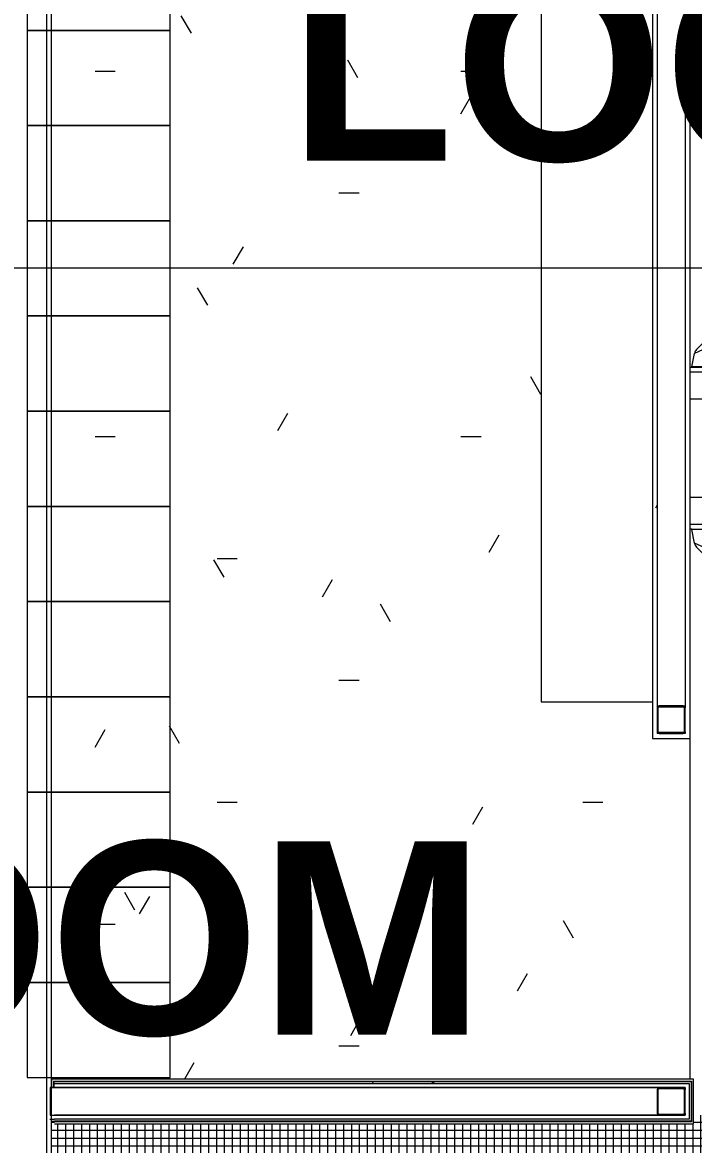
# Model space of a CAD drawing. Header units: inches. Extents: x 25369 to 33163, y -23509 to -20274.
# Drawn here: x 31235.3 to 31319.8, y -22699.1 to -22557.7 of the extents above; entities that cross this region are included whole.
import ezdxf

# ---------------------------------------------------------------- set-up
doc = ezdxf.new("R2010")
doc.units = ezdxf.units.IN
doc.header["$MEASUREMENT"] = 0
for name, color, linetype, lineweight in [('A-FLOR', 192, 'Continuous', 13), ('A-FLOR-PATT', 8, 'Continuous', 13), ('A-WALL', 113, 'Continuous', 13), ('A-WALL-PATT', 111, 'Continuous', 25), ('G-ANNO-SYMB', 111, 'Continuous', 9), ('I-FURN', 30, 'Continuous', 13), ('I-WALL', 2, 'Continuous', 13), ('M-AREA-IDEN', 171, 'Continuous', 9), ('Q-SPCQ', 91, 'Continuous', 13), ('S-COLS', 52, 'Continuous', 13)]:
    doc.layers.add(name, color=color, linetype=linetype, lineweight=lineweight)
doc.styles.add('Arial_B', font='arialbd.ttf', dxfattribs={"height": 24.354149})
pattern_1 = [(0, (5931.104, 0), (61.44, 15.36), [2.534, -43.546, 2.534, -43.546, -245.76]), (0, (5931.104, 0), (61.44, 15.36), [-92.16, 2.534, -89.626, 2.534, -43.546, -107.52]), (0, (5931.104, 0), (61.44, 15.36), [-230.4, 2.534, -28.186, 2.534, -74.266]), (120, (5954.144, 7.68), (-44.02215, 45.528601), [2.534, -43.546, 2.534, -43.546, -245.76]), (120, (5954.144, 7.68), (-44.02215, 45.528601), [-92.16, 2.534, -89.626, 2.534, -43.546, -107.52]), (120, (5954.144, 7.68), (-44.02215, 45.528601), [-230.4, 2.534, -28.186, 2.534, -74.266]), (240, (5961.824, 38.4), (-17.41785, -60.888601), [2.534, -43.546, 2.534, -43.546, -245.76]), (240, (5961.824, 38.4), (-17.41785, -60.888601), [-92.16, 2.534, -89.626, 2.534, -43.546, -107.52]), (240, (5961.824, 38.4), (-17.41785, -60.888601), [-230.4, 2.534, -28.186, 2.534, -74.266])]
pattern_2 = [(296.565, (5959.904, 17.28), (0.0001, 115.19999), [12.88, -244.715]), (33.69, (5965.66, 5.76), (-0.00014, 115.19958), [20.768, -394.592]), (33.69, (6080.86, 5.76), (-0.00014, 115.19958), [20.768, -394.592]), (33.69, (6196.06, 5.76), (-0.00014, 115.19958), [20.768, -394.592]), (116.565, (5982.944, 17.28), (0.0001, 115.19999), [12.88, -244.715]), (213.69, (5977.18, 28.8), (-0.00014, 115.19958), [20.768, -394.592]), (213.69, (6092.38, 28.8), (-0.00014, 115.19958), [20.768, -394.592]), (213.69, (6207.58, 28.8), (-0.00014, 115.19958), [20.768, -394.592]), (26.565, (6005.98, 17.28), (0.0001, 115.2), [25.76, -231.836]), (26.565, (6121.18, 17.28), (0.0001, 115.2), [25.76, -231.836]), (270, (6029.02, 28.8), (115.2, 7e-15), [11.52, -103.68]), (225, (6029.02, 17.28), (-1e-14, 115.20042), [16.292, -146.626]), (135, (6017.5, 5.76), (1e-14, 115.20042), [16.292, -146.626]), (288.435, (5982.944, 51.84), (-0.00042, 115.19956), [18.215, -346.08]), (18.435, (5988.7, 34.56), (-0.0004, 115.19956), [18.215, -346.08]), (18.435, (6103.9, 34.56), (-0.0004, 115.19956), [18.215, -346.08]), (18.435, (6219.1, 34.56), (-0.0004, 115.19956), [18.215, -346.08]), (135, (6005.98, 40.32), (1e-14, 115.20042), [16.292, -146.626]), (180, (5994.46, 51.84), (-1e-14, -115.2), [11.52, -103.68]), (251.565, (5954.144, 80.64), (0.00042, 115.19956), [18.215, -346.08]), (315, (5948.38, 63.36), (-1e-14, 115.20042), [16.292, -146.626]), (71.565, (5959.904, 51.84), (0.00042, 115.19956), [18.215, -346.08]), (135, (5965.66, 69.12), (1e-14, 115.20042), [16.292, -146.626]), (225, (6000.22, 80.64), (-1e-14, 115.20042), [16.292, -146.626]), (123.69, (5988.704, 69.12), (-0.00014, 115.19958), [20.768, -394.592]), (123.69, (6103.904, 69.12), (-0.00014, 115.19958), [20.768, -394.592]), (26.565, (5977.18, 86.4), (0.0001, 115.2), [12.88, -244.715]), (26.565, (6092.38, 86.4), (0.0001, 115.2), [12.88, -244.715]), (315, (5988.7, 92.16), (-1e-14, 115.20042), [16.292, -146.626]), (213.69, (6040.54, 109.44), (-0.00014, 115.19958), [20.768, -394.592]), (213.69, (6155.74, 109.44), (-0.00014, 115.19958), [20.768, -394.592]), (213.69, (6270.94, 109.44), (-0.00014, 115.19958), [20.768, -394.592]), (296.565, (6023.264, 97.92), (0.0001, 115.19999), [12.88, -244.715]), (45, (6029.02, 86.4), (1e-14, 115.20042), [16.292, -146.626]), (90, (6040.54, 97.92), (-115.2, 7e-15), [11.52, -103.68]), (213.69, (5988.7, 115.2), (-0.00014, 115.19958), [20.768, -394.592]), (213.69, (6103.9, 115.2), (-0.00014, 115.19958), [20.768, -394.592]), (213.69, (6219.1, 115.2), (-0.00014, 115.19958), [20.768, -394.592]), (315, (5971.42, 103.68), (-1e-14, 115.20042), [8.146, -154.772]), (26.565, (5977.18, 97.92), (0.0001, 115.2), [12.88, -244.715]), (26.565, (6092.38, 97.92), (0.0001, 115.2), [12.88, -244.715]), (90, (5988.7, 103.68), (-115.2, 7e-15), [11.52, -103.68]), (333.435, (5942.62, 109.44), (-0.0001, 115.2), [12.88, -244.715]), (333.435, (6057.82, 109.44), (-0.0001, 115.2), [12.88, -244.715]), (243.435, (5954.144, 103.68), (-0.0001, 115.19999), [12.88, -244.715]), (161.565, (5948.38, 92.16), (0.0004, 115.19956), [18.215, -346.08]), (161.565, (6063.58, 92.16), (0.0004, 115.19956), [18.215, -346.08]), (161.565, (6178.78, 92.16), (0.0004, 115.19956), [18.215, -346.08]), (45, (5931.1, 97.92), (1e-14, 115.20042), [16.292, -146.626]), (26.565, (5936.86, 0), (0.0001, 115.2), [12.88, -244.715]), (26.565, (6052.06, 0), (0.0001, 115.2), [12.88, -244.715]), (116.565, (5948.384, 5.76), (0.0001, 115.19999), [12.88, -244.715]), (206.565, (5942.62, 17.28), (0.0001, 115.2), [12.88, -244.715]), (206.565, (6057.82, 17.28), (0.0001, 115.2), [12.88, -244.715]), (296.565, (5931.104, 11.52), (0.0001, 115.19999), [12.88, -244.715]), (14.036, (6017.5, 51.84), (0.0005, 115.19957), [23.749, -451.233]), (14.036, (6132.7, 51.84), (0.0005, 115.19957), [23.749, -451.233]), (14.036, (6247.9, 51.84), (0.0005, 115.19957), [23.749, -451.233]), (14.036, (6363.1, 51.84), (0.0005, 115.19957), [23.749, -451.233]), (135, (6040.54, 57.6), (1e-14, 115.20042), [16.292, -146.626]), (198.435, (6029.02, 69.12), (-0.0004, 115.19956), [18.215, -346.08]), (198.435, (6144.22, 69.12), (-0.0004, 115.19956), [18.215, -346.08]), (198.435, (6259.42, 69.12), (-0.0004, 115.19956), [18.215, -346.08]), (296.565, (6011.744, 63.36), (0.0001, 115.19999), [12.88, -244.715]), (333.435, (5936.86, 34.56), (-0.0001, 115.2), [12.88, -244.715]), (333.435, (6052.06, 34.56), (-0.0001, 115.2), [12.88, -244.715]), (45, (5948.38, 28.8), (1e-14, 115.20042), [8.146, -154.772]), (116.565, (5954.144, 34.56), (0.0001, 115.19999), [12.88, -244.715]), (225, (5948.38, 46.08), (-1e-14, 115.20042), [16.292, -146.626])]

# ---------------------------------------------------------------- blocks, each defined once
blk = doc.blocks.new('Furniture 7 - Furniture 1-2413-Overall Floor Plan')
at = {"layer": 'I-FURN', "color": 43, "lineweight": 9}
for p, q in [((25350.61, -22501.12), (25350.61, -22612.87)), ((25364.61, -22501.12), (25350.61, -22501.12)), ((25350.61, -22612.87), (25364.61, -22612.87))]:
    blk.add_line(p, q, dxfattribs=at)
blk = doc.blocks.new('Locker-Double Stacked - one-11070-Overall Floor Plan')
at = {"layer": 'I-FURN', "color": 43, "lineweight": 9}
for p, q in [((6, 9), (-6, 9)), ((-6, 9), (-6, -9)), ((6, -9), (6, 9)), ((-6, -9), (6, -9))]:
    blk.add_line(p, q, dxfattribs=at)
blk = doc.blocks.new('HSS-Hollow Structural Section-Column - HSS3-1_2X3-1_2X1_8-350765-Overall Floor Plan')
at = {"layer": 'S-COLS', "color": 7}
for p, q in [((-1.75, 1.518), (-1.75, -1.518)), ((-1.634, -1.518), (-1.634, 1.518)), ((1.518, 1.75), (-1.518, 1.75)), ((-1.518, 1.634), (1.518, 1.634)), ((1.634, 1.518), (1.634, -1.518)), ((1.75, -1.518), (1.75, 1.518)), ((1.518, -1.634), (-1.518, -1.634)), ((-1.518, -1.75), (1.518, -1.75))]:
    blk.add_line(p, q, dxfattribs=at)
for centre, radius, start, end in [((-1.518, 1.518), 0.232, 90, 180), ((-1.518, 1.518), 0.116, 90, 180), ((1.518, 1.518), 0.232, 360, 90), ((1.518, 1.518), 0.116, 0, 90), ((-1.518, -1.518), 0.232, 180, 270), ((-1.518, -1.518), 0.116, 180, 270), ((1.518, -1.518), 0.232, 270, 360), ((1.518, -1.518), 0.116, 270, 360)]:
    blk.add_arc(centre, radius, start, end, dxfattribs=at)
blk = doc.blocks.new('HSS-Hollow Structural Section-Column - HSS3-1_2X3-1_2X1_8-V72-Overall Floor Plan')
at = {"layer": 'S-COLS', "color": 7}
for p, q in [((-1.75, 1.518), (-1.75, -1.518)), ((-1.634, -1.518), (-1.634, 1.518)), ((1.518, 1.75), (-1.518, 1.75)), ((-1.518, 1.634), (1.518, 1.634)), ((1.634, 1.518), (1.634, -1.518)), ((1.75, -1.518), (1.75, 1.518)), ((1.518, -1.634), (-1.518, -1.634)), ((-1.518, -1.75), (1.518, -1.75))]:
    blk.add_line(p, q, dxfattribs=at)
for centre, radius, start, end in [((-1.518, 1.518), 0.232, 90, 180), ((-1.518, 1.518), 0.116, 90, 180), ((1.518, 1.518), 0.232, 360, 90), ((1.518, 1.518), 0.116, 0, 90), ((-1.518, -1.518), 0.232, 180, 270), ((-1.518, -1.518), 0.116, 180, 270), ((1.518, -1.518), 0.232, 270, 360), ((1.518, -1.518), 0.116, 270, 360)]:
    blk.add_arc(centre, radius, start, end, dxfattribs=at)
blk = doc.blocks.new('Change_Table-Flip_Down-Frost_Products_LTD_-1125 - Polyethylene-White-366105-Overall Floor Plan')
at = {"layer": 'Q-SPCQ', "color": 43, "lineweight": 9}
for p, q in [((25405.77, -22594.65), (25405.95, -22593.86)), ((25407.79, -22596.82), (25408.62, -22596.82)), ((25407.79, -22625.89), (25407.79, -22596.82)), ((25408.62, -22596.82), (25408.62, -22625.89)), ((25390.4, -22598.7), (25388.81, -22599.4)), ((25389.09, -22598.91), (25389.89, -22598.11)), ((25390.4, -22598.7), (25389.98, -22601.1)), ((25395.7, -22600.41), (25393.21, -22599.17)), ((25393.21, -22601.1), (25393.21, -22599.17)), ((25404.61, -22600.41), (25406.94, -22599.17)), ((25406.94, -22599.17), (25406.94, -22623.53)), ((25407.04, -22599.25), (25407.04, -22623.45)), ((25388.51, -22601.1), (25388.81, -22599.4)), ((25395.7, -22600.41), (25395.7, -22607.23)), ((25404.61, -22622.3), (25404.61, -22600.41)), ((25388.27, -22601.15), (25388.51, -22601.15)), ((25390.02, -22601.75), (25388.27, -22601.75)), ((25393.69, -22601.1), (25388.51, -22601.1)), ((25388.51, -22601.15), (25388.51, -22601.1)), ((25388.51, -22601.15), (25391.73, -22601.15)), ((25390.02, -22601.15), (25390.02, -22605.18)), ((25391.83, -22601.25), (25390.02, -22601.25)), ((25391.83, -22605.43), (25391.83, -22601.25)), ((25391.96, -22601.1), (25391.96, -22605.5)), ((25393.69, -22606.42), (25393.69, -22601.1)), ((25390.07, -22605.18), (25388.27, -22605.18)), ((25390.07, -22617.53), (25390.07, -22605.18)), ((25390.07, -22605.18), (25391.77, -22605.8)), ((25390.75, -22605.43), (25391.83, -22605.43)), ((25391.73, -22605.53), (25391.02, -22605.53)), ((25391.86, -22605.6), (25391.23, -22605.6)), ((25391.77, -22605.8), (25391.77, -22616.91)), ((25393.69, -22606.42), (25395.7, -22607.23)), ((25393.69, -22616.29), (25395.7, -22615.47)), ((25393.69, -22616.29), (25393.69, -22621.6)), ((25395.7, -22622.3), (25395.7, -22615.47)), ((25388.27, -22617.53), (25390.07, -22617.53)), ((25390.02, -22617.53), (25390.02, -22621.55)), ((25390.07, -22617.53), (25391.77, -22616.91)), ((25390.75, -22617.28), (25391.83, -22617.28)), ((25391.73, -22617.18), (25391.02, -22617.18)), ((25391.86, -22617.1), (25391.23, -22617.1)), ((25391.83, -22621.45), (25391.83, -22617.28)), ((25391.96, -22621.6), (25391.96, -22617.2)), ((25390.02, -22620.95), (25388.27, -22620.95)), ((25388.51, -22621.55), (25388.27, -22621.55)), ((25388.51, -22621.55), (25391.73, -22621.55)), ((25388.51, -22621.6), (25388.51, -22621.55)), ((25393.69, -22621.6), (25388.51, -22621.6)), ((25388.81, -22623.31), (25388.51, -22621.6)), ((25389.98, -22621.6), (25390.4, -22624.01)), ((25391.83, -22621.45), (25390.02, -22621.45)), ((25393.21, -22621.6), (25393.21, -22623.54)), ((25390.42, -22624.03), (25388.81, -22623.31)), ((25393.21, -22623.54), (25395.7, -22622.3)), ((25404.61, -22622.3), (25406.94, -22623.53)), ((25389.89, -22624.6), (25389.09, -22623.8)), ((25389.89, -22624.6), (25390.42, -22624.03)), ((25407.79, -22625.89), (25408.62, -22625.89)), ((25405.77, -22628.06), (25405.95, -22628.85))]:
    blk.add_line(p, q, dxfattribs=at)
for centre, radius, start, end in [((25401.98, -22611.33), 17.91, 77.1036, 117.0252), ((25401.95, -22611.33), 17.12, 77.1058, 132.4083), ((25405.18, -22597.23), 2.65, 8.9006, 77.1058), ((25405.21, -22597.22), 3.44, 6.6703, 77.1036), ((25401.98, -22611.33), 17.91, 117.0252, 132.4157), ((25400.07, -22607.6), 10.87, 50.1591, 129.1586), ((25389.63, -22599.54), 0.83, 130.6052, 170.0067), ((25395.94, -22593.4), 7.66, 217.8807, 223.7167), ((25400.16, -22607.61), 8.46, 58.2462, 121.7538), ((25391.73, -22601.25), 0.1, 0, 90), ((25391.73, -22605.43), 0.1, 270, 0), ((25391.86, -22605.5), 0.1, 270, 0), ((25400.01, -22612.18), 8.55, 137.6677, 164.5358), ((25400.07, -22612.18), 6.59, 131.4443, 172.8364), ((25400.07, -22610.53), 6.59, 187.1636, 228.5557), ((25400.01, -22610.53), 8.55, 195.4642, 222.3323), ((25391.73, -22617.28), 0.1, 0, 90), ((25391.86, -22617.2), 0.1, 0, 90), ((25391.73, -22621.45), 0.1, 270, 0), ((25389.63, -22623.17), 0.83, 189.9933, 229.3948), ((25400.16, -22615.1), 8.46, 238.2462, 301.7538), ((25401.98, -22611.38), 17.91, 227.5846, 242.8439), ((25401.95, -22611.37), 17.12, 227.5917, 282.8942), ((25400.07, -22615.1), 10.87, 230.8414, 309.8409), ((25405.18, -22625.48), 2.65, 282.8942, 351.0994), ((25405.21, -22625.49), 3.44, 282.8964, 353.3297), ((25401.98, -22611.38), 17.91, 242.8439, 282.8964)]:
    blk.add_arc(centre, radius, start, end, dxfattribs=at)
blk = doc.blocks.new('Locker Rooms and Restrooms_rvt-2-Overall Floor Plan')
at = {"layer": 'A-FLOR-PATT', "lineweight": 9}
h = blk.add_hatch(dxfattribs=at)
h.set_pattern_fill('FP_17', color=43, style=0, pattern_type=2)
h.set_pattern_definition(pattern_1)
h.paths.add_polyline_path([(25308.14, -22691.18), (25308.07, -22691.12), (25308.08, -22691.18)], flags=0)
h.paths.add_polyline_path([(25381.38, -22690.87), (25388.27, -22690.87), (25388.27, -22647.93), (25383.52, -22647.93), (25383.52, -22643.31), (25369.52, -22643.31), (25369.52, -22531.56), (25383.52, -22531.56), (25383.52, -22526.93), (25388.27, -22526.93), (25388.27, -22482.37), (25383.52, -22482.37), (25383.52, -22477.74), (25369.52, -22477.74), (25369.52, -22371.05), (25319.77, -22371.05), (25319.77, -22370.3), (25307.83, -22370.3), (25307.83, -22690.87), (25369.52, -22690.87)], flags=0)
h.paths.add_polyline_path([(25388.27, -22370.43), (25388.27, -22370.3), (25387.64, -22370.3), (25387.64, -22370.43)], flags=0)
h = blk.add_hatch(dxfattribs=at)
h.set_pattern_fill('FP_54', color=43, style=0, pattern_type=2)
h.set_pattern_definition([(180, (31335.744, -22714.299), (-1e-16, -1), []), (270, (31335.744, -22714.299), (1, 6e-17), [])])
h.paths.add_polyline_path([(25344.45, -22749.29), (25344.53, -22749.6), (25344.52, -22749.54)], flags=0)
h.paths.add_polyline_path([(25396.14, -22749.29), (25396.2, -22749.6), (25396.2, -22749.54)], flags=0)
h.paths.add_polyline_path([(25455.55, -22749.29), (25455.62, -22749.6), (25455.61, -22749.54)], flags=0)
h.paths.add_polyline_path([(25442.08, -22696.49), (25442.15, -22696.24), (25442.08, -22696.24)], flags=0)
h.paths.add_polyline_path([(25388.45, -22696.49), (25388.39, -22696.18), (25388.39, -22696.24), (25388.44, -22696.45)], flags=0)
h.paths.add_polyline_path([(25307.83, -22750.35), (25344.2, -22750.35), (25344.2, -22749.29), (25349.83, -22749.29), (25349.83, -22750.35), (25395.89, -22750.35), (25395.89, -22749.29), (25407.89, -22749.29), (25407.89, -22750.35), (25455.3, -22750.35), (25455.3, -22749.29), (25460.92, -22749.29), (25460.92, -22750.35), (25509.39, -22750.35), (25509.31, -22695.93), (25508.89, -22695.93), (25508.89, -22696.18), (25508.58, -22696.24), (25508.58, -22696.49), (25441.83, -22696.49), (25441.83, -22695.43), (25388.7, -22695.43), (25388.7, -22696.49), (25308.2, -22696.49), (25308.2, -22696.18), (25307.95, -22696.18), (25307.83, -22695.93), (25307.83, -22743.5)], flags=0)
h.paths.add_polyline_path([(25349.52, -22749.6), (25349.58, -22749.53), (25349.52, -22749.54), (25349.27, -22749.6)], flags=0)
h.paths.add_polyline_path([(25407.33, -22749.6), (25407.64, -22749.53), (25407.58, -22749.54)], flags=0)
h.paths.add_polyline_path([(25460.36, -22749.6), (25460.67, -22749.53), (25460.61, -22749.54)], flags=0)
at = {"layer": 'A-WALL-PATT', "lineweight": 9}
h = blk.add_hatch(dxfattribs=at)
h.set_pattern_fill('FP_17', color=253, style=0, pattern_type=2)
h.set_pattern_definition(pattern_1)
h.paths.add_polyline_path([(25384.14, -22647.93), (25384.14, -22526.93), (25383.52, -22526.93), (25383.52, -22647.93)], flags=0)
h = blk.add_hatch(dxfattribs=at)
h.set_pattern_fill('FP_53', color=253, style=0, pattern_type=2)
h.set_pattern_definition(pattern_2)
h.paths.add_polyline_path([(25308.08, -22691.93), (25308.14, -22691.93), (25308.08, -22691.18)], flags=0)
h = blk.add_hatch(dxfattribs=at)
h.set_pattern_fill('FP_53', color=253, style=0, pattern_type=2)
h.set_pattern_definition(pattern_2)
h.paths.add_polyline_path([(25388.14, -22691.43), (25388.14, -22691.18), (25308.14, -22691.18), (25308.14, -22691.43), (25387.64, -22691.43)], flags=0)
at = {"layer": 'A-FLOR', "color": 43, "lineweight": 9}
blk.add_line((25388.27, -22690.87), (25388.27, -22647.93), dxfattribs=at)
at = {"layer": 'A-WALL', "color": 7}
for p, q in [((25384.14, -22530.83), (25384.14, -22644.05)), ((25387.64, -22530.83), (25387.64, -22644.05)), ((25384.14, -22647.08), (25384.14, -22647.3)), ((25384.37, -22647.3), (25384.14, -22647.3)), ((25387.64, -22647.3), (25387.41, -22647.3)), ((25387.64, -22647.08), (25387.64, -22647.3)), ((25308.08, -22691.12), (25387.64, -22691.12)), ((25308.08, -22691.12), (25308.08, -22691.18)), ((25308.08, -22691.18), (25308.08, -22691.93)), ((25308.14, -22691.18), (25308.14, -22691.93)), ((25308.14, -22691.18), (25387.64, -22691.18)), ((25387.64, -22691.12), (25388.39, -22691.12)), ((25387.64, -22691.18), (25388.14, -22691.18)), ((25388.14, -22691.18), (25388.39, -22691.18)), ((25388.39, -22691.12), (25388.45, -22691.12)), ((25388.39, -22691.18), (25388.39, -22696.18)), ((25388.45, -22691.12), (25388.45, -22696.24)), ((25308.14, -22691.43), (25387.64, -22691.43)), ((25387.64, -22691.43), (25388.14, -22691.43)), ((25388.14, -22691.43), (25388.14, -22695.93)), ((25307.64, -22695.93), (25307.89, -22695.93)), ((25307.89, -22695.93), (25308.2, -22695.93)), ((25307.89, -22696.18), (25307.95, -22696.18)), ((25307.95, -22696.18), (25308.2, -22696.18)), ((25307.95, -22696.24), (25308.2, -22696.24)), ((25387.64, -22695.93), (25308.2, -22695.93)), ((25387.64, -22696.18), (25308.2, -22696.18)), ((25387.64, -22696.24), (25308.2, -22696.24)), ((25388.14, -22695.93), (25387.64, -22695.93)), ((25388.14, -22696.18), (25387.64, -22696.18)), ((25388.39, -22696.24), (25387.64, -22696.24)), ((25388.39, -22696.18), (25388.14, -22696.18)), ((25388.45, -22696.24), (25388.39, -22696.24))]:
    blk.add_line(p, q, dxfattribs=at)
at = {"layer": 'I-WALL', "color": 7}
for p, q in [((25383.52, -22526.93), (25383.52, -22647.93)), ((25388.27, -22647.93), (25388.27, -22526.93)), ((25383.52, -22647.93), (25384.14, -22647.93)), ((25384.14, -22647.93), (25387.64, -22647.93)), ((25387.64, -22647.93), (25388.27, -22647.93)), ((25387.64, -22690.87), (25307.83, -22690.87)), ((25307.83, -22690.87), (25307.83, -22691.12)), ((25307.83, -22691.12), (25307.83, -22691.93)), ((25388.45, -22690.87), (25387.64, -22690.87)), ((25388.7, -22690.87), (25388.45, -22690.87)), ((25388.7, -22696.49), (25388.7, -22690.87)), ((25384.37, -22691.93), (25307.67, -22691.93)), ((25307.67, -22691.93), (25307.67, -22695.43)), ((25307.83, -22691.93), (25308.08, -22691.93)), ((25308.08, -22691.93), (25308.14, -22691.93)), ((25308.14, -22691.93), (25384.37, -22691.93)), ((25387.64, -22691.93), (25387.41, -22691.93)), ((25387.41, -22691.93), (25387.64, -22691.93)), ((25387.64, -22692.16), (25387.64, -22691.93)), ((25387.64, -22691.93), (25387.64, -22692.16)), ((25307.67, -22695.43), (25384.37, -22695.43)), ((25384.37, -22695.43), (25308.2, -22695.43)), ((25387.41, -22695.43), (25387.64, -22695.43)), ((25387.64, -22695.43), (25387.41, -22695.43)), ((25387.64, -22695.43), (25387.64, -22695.2)), ((25387.64, -22695.2), (25387.64, -22695.43)), ((25308.2, -22696.49), (25387.64, -22696.49)), ((25387.64, -22696.49), (25388.45, -22696.49)), ((25388.45, -22696.49), (25388.7, -22696.49))]:
    blk.add_line(p, q, dxfattribs=at)
at = {"color": 43, "lineweight": 9}
for name, p in [('Furniture 7 - Furniture 1-2413-Overall Floor Plan', (18.9, -30.44)), ('Change_Table-Flip_Down-Frost_Products_LTD_-1125 - Polyethylene-White-366105-Overall Floor Plan', (0, 0)), ('HSS-Hollow Structural Section-Column - HSS3-1_2X3-1_2X1_8-V72-Overall Floor Plan', (25385.89, -22645.56)), ('HSS-Hollow Structural Section-Column - HSS3-1_2X3-1_2X1_8-350765-Overall Floor Plan', (25385.89, -22693.68))]:
    blk.add_blockref(name, p, dxfattribs=at)
at = {"color": 43, "lineweight": 9, "rotation": 270}
for p in [(25313.77, -22552.68), (25313.77, -22564.68), (25313.77, -22576.68), (25313.77, -22588.68), (25313.77, -22600.68), (25313.77, -22612.68), (25313.77, -22624.68), (25313.77, -22636.68), (25313.77, -22648.68), (25313.77, -22660.68), (25313.77, -22672.68), (25313.77, -22684.68)]:
    blk.add_blockref('Locker-Double Stacked - one-11070-Overall Floor Plan', p, dxfattribs=at)

msp = doc.modelspace()

# ---------------------------------------------------------------- hatches: boundary and pattern name
at = {"layer": 'A-WALL-PATT', "lineweight": 9}
h = msp.add_hatch(dxfattribs=at)
h.set_pattern_fill('FP_17', color=253, style=0, pattern_type=2)
h.set_pattern_definition(pattern_1)
h.paths.add_polyline_path([(31238.31, -22787.3), (31238.93, -22787.3), (31238.9, -22768.76), (31238.31, -22768.76), (31238.31, -22786.55)], flags=0)
h.paths.add_polyline_path([(31238.9, -22767.96), (31238.93, -22767.96), (31238.93, -22369.55), (31238.31, -22369.55), (31238.31, -22767.96)], flags=0)

# ---------------------------------------------------------------- linework, layer by layer
at = {"layer": 'A-WALL', "color": 7}
msp.add_line((31238.31, -22369.55), (31238.31, -22767.96), dxfattribs=at)
at = {"layer": 'G-ANNO-SYMB'}
msp.add_line((32514.71, -22588.63), (27924.76, -22588.63), dxfattribs=at)
at = {"layer": 'I-WALL', "color": 7}
msp.add_line((31238.93, -22767.96), (31238.93, -22370.3), dxfattribs=at)

# ---------------------------------------------------------------- block references
at = {"color": 250, "lineweight": 5}
msp.add_blockref('Locker Rooms and Restrooms_rvt-2-Overall Floor Plan', (5931.1, 0), dxfattribs=at)

# ---------------------------------------------------------------- texts
at = {"layer": 'M-AREA-IDEN', "char_height": 24.354, "attachment_point": 2, "line_spacing_factor": 0.938532, "style": 'Arial_B'}
for s, insert, width in [("MEN'S\\PLOCKER", (31340.64, -22512.63), 166.752), ('MECH. ROOM', (31181.05, -22660.91), 260.928)]:
    msp.add_mtext(s, dxfattribs=dict(at, insert=insert, width=width))

doc.saveas('drawing.dxf')
